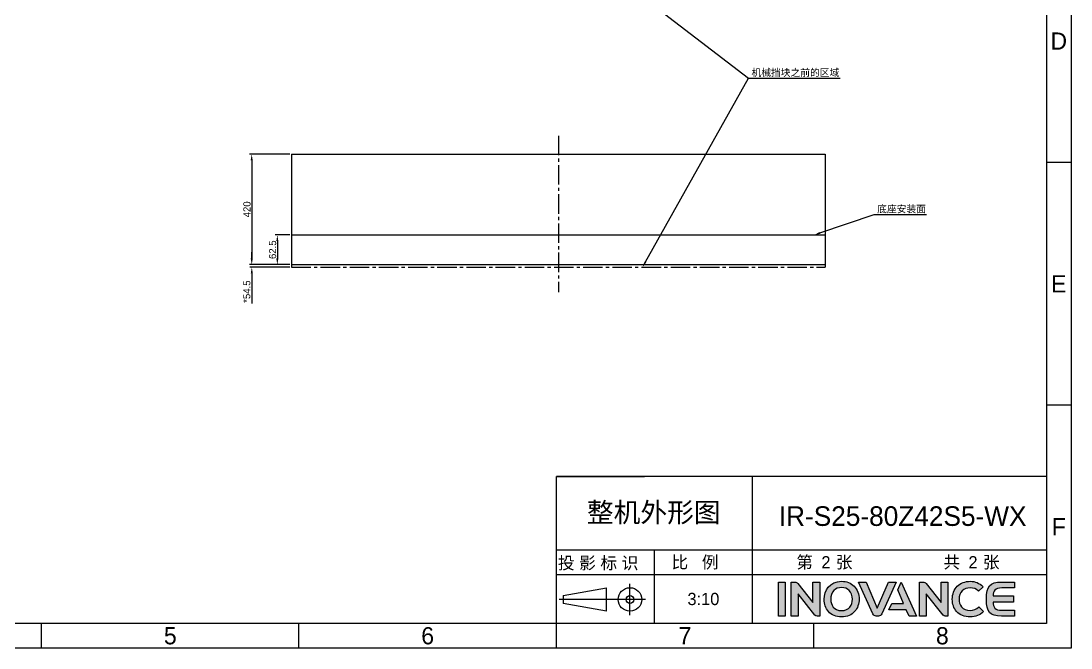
# Model space of a CAD drawing. Header units: millimetres. Extents: x 4086 to 8300, y 123 to 1549.
# Drawn here: x 7271 to 8300, y 124 to 737 of the extents above; entities that cross this region are included whole.
import ezdxf
from ezdxf import colors
from ezdxf.entities.mleader import LeaderData, LeaderLine
from ezdxf.enums import TextEntityAlignment as Align
from ezdxf.math import Vec2, Vec3

# ---------------------------------------------------------------- set-up
doc = ezdxf.new("R2010")
doc.units = ezdxf.units.MM
doc.linetypes.add('CENTER2', pattern=[28.575, 19.05, -3.175, 3.175, -3.175])
doc.layers.add('logo-蓝色', color=7, linetype='Continuous', true_color=0x008ccf)
doc.layers.add('模板', color=7, linetype='Continuous')
doc.layers.add('轮廓实线层', color=7, linetype='Continuous', lineweight=30)
doc.styles.add('思源黑', font='SourceHanSansCN-Normal.ttf')
doc.dimstyles.new('尺寸标注_3_10比例', dxfattribs={"dimtxt": 7, "dimasz": 6, "dimexe": 2, "dimexo": 1.5, "dimgap": 1, "dimtad": 1, "dimdec": 1, "dimlfac": 3.333333, "dimdsep": 46, "dimtxsty": '思源黑', "dimcen": 0.09, "dimadec": 0, "dimazin": 0, "dimtp": 0.01, "dimtm": 0.01, "dimtfac": 1, "dimtdec": 1, "dimtofl": 0, "dimtmove": 0, "dimatfit": 3, "dimfxl": 0, "dimtolj": 1, "dimarcsym": 0})

# ---------------------------------------------------------------- blocks, each defined once
blk = doc.blocks.new('图纸1')
at = {"layer": 'logo-蓝色'}
h = blk.add_hatch(color=256, dxfattribs=at)
h.dxf.hatch_style = 1
edge = h.paths.add_edge_path()
edge.add_spline(control_points=[(8013.2, 154.8), (8013.2, 154.8), (8019.8, 154.8), (8019.8, 154.8), (8019.8, 154.8), (8019.8, 154.8), (8019.8, 188.2), (8019.8, 188.2), (8019.8, 188.2), (8019.8, 188.2), (8013.2, 188.2), (8013.2, 188.2), (8013.2, 188.2), (8013.2, 188.2), (8013.2, 154.8), (8013.2, 154.8)], knot_values=[0, 0, 0, 0, 0.25, 0.25, 0.25, 0.25, 0.5, 0.5, 0.5, 0.5, 0.75, 0.75, 0.75, 0.75, 1, 1, 1, 1], degree=3, periodic=1)
h = blk.add_hatch(color=256, dxfattribs=at)
h.dxf.hatch_style = 1
edge = h.paths.add_edge_path()
edge.add_spline(control_points=[(8046.9, 188.2), (8046.9, 188.2), (8046.9, 168.1), (8046.9, 168.1), (8046.9, 168.1), (8046.9, 168.1), (8032.2, 186.7), (8032.2, 186.7), (8032.2, 186.7), (8031.5, 187.6), (8030.5, 188.2), (8029.3, 188.2), (8029.3, 188.2), (8029.3, 188.2), (8025.7, 188.2), (8025.7, 188.2), (8025.7, 188.2), (8025.7, 188.2), (8025.7, 154.7), (8025.7, 154.7), (8025.7, 154.7), (8025.7, 154.7), (8032.4, 154.7), (8032.4, 154.7), (8032.4, 154.7), (8032.4, 154.7), (8032.4, 176.6), (8032.4, 176.6), (8032.4, 176.6), (8032.4, 176.6), (8048.9, 155.8), (8048.9, 155.8), (8048.9, 155.8), (8049.4, 155.1), (8050.1, 154.7), (8051, 154.7), (8051, 154.7), (8051, 154.7), (8053.6, 154.7), (8053.6, 154.7), (8053.6, 154.7), (8053.6, 154.7), (8053.6, 188.2), (8053.6, 188.2), (8053.6, 188.2), (8053.6, 188.2), (8046.9, 188.2), (8046.9, 188.2)], knot_values=[0, 0, 0, 0, 0.083333, 0.083333, 0.083333, 0.083333, 0.166667, 0.166667, 0.166667, 0.166667, 0.25, 0.25, 0.25, 0.25, 0.333333, 0.333333, 0.333333, 0.333333, 0.416667, 0.416667, 0.416667, 0.416667, 0.5, 0.5, 0.5, 0.5, 0.583333, 0.583333, 0.583333, 0.583333, 0.666667, 0.666667, 0.666667, 0.666667, 0.75, 0.75, 0.75, 0.75, 0.833333, 0.833333, 0.833333, 0.833333, 0.916667, 0.916667, 0.916667, 0.916667, 1, 1, 1, 1], degree=3, periodic=1)
h = blk.add_hatch(color=256, dxfattribs=at)
h.dxf.hatch_style = 1
edge = h.paths.add_edge_path(flags=16)
edge.add_spline(control_points=[(8067.5, 179.9), (8069.4, 181.8), (8072, 182.8), (8075, 182.8), (8075, 182.8), (8078.1, 182.8), (8080.6, 181.9), (8082.5, 180), (8082.5, 180), (8084.5, 177.9), (8085.7, 174.7), (8085.6, 171.3), (8085.6, 171.3), (8085.5, 165.9), (8082.7, 160.2), (8075, 160.2), (8075, 160.2), (8067.4, 160.2), (8064.5, 165.9), (8064.4, 171.2), (8064.4, 171.2), (8064.3, 174.6), (8065.5, 177.8), (8067.5, 179.9)], knot_values=[0, 0, 0, 0, 0.166667, 0.166667, 0.166667, 0.166667, 0.333333, 0.333333, 0.333333, 0.333333, 0.5, 0.5, 0.5, 0.5, 0.666667, 0.666667, 0.666667, 0.666667, 0.833333, 0.833333, 0.833333, 0.833333, 1, 1, 1, 1], degree=3, periodic=0)
edge = h.paths.add_edge_path()
edge.add_spline(control_points=[(8075, 188.9), (8063.2, 188.9), (8057.9, 179.8), (8057.9, 171.3), (8057.9, 171.3), (8057.9, 166.7), (8059.4, 162.5), (8062.1, 159.4), (8062.1, 159.4), (8065.1, 155.9), (8069.6, 154.1), (8075, 154.1), (8075, 154.1), (8080.4, 154.1), (8084.9, 155.9), (8088, 159.5), (8088, 159.5), (8090.6, 162.5), (8092.1, 166.8), (8092.2, 171.3), (8092.2, 171.3), (8092.2, 176.3), (8090.4, 180.9), (8087.3, 184.1), (8087.3, 184.1), (8084.2, 187.3), (8080, 188.9), (8075, 188.9)], knot_values=[0, 0, 0, 0, 0.142857, 0.142857, 0.142857, 0.142857, 0.285714, 0.285714, 0.285714, 0.285714, 0.428571, 0.428571, 0.428571, 0.428571, 0.571429, 0.571429, 0.571429, 0.571429, 0.714286, 0.714286, 0.714286, 0.714286, 0.857143, 0.857143, 0.857143, 0.857143, 1, 1, 1, 1], degree=3, periodic=0)
h = blk.add_hatch(color=256, dxfattribs=at)
h.dxf.hatch_style = 1
edge = h.paths.add_edge_path()
edge.add_spline(control_points=[(8120.9, 188.2), (8120.9, 188.2), (8110, 162.7), (8110, 162.7), (8110, 162.7), (8110, 162.7), (8099, 188.2), (8099, 188.2), (8099, 188.2), (8099, 188.2), (8091.6, 188.2), (8091.6, 188.2), (8091.6, 188.2), (8091.6, 188.2), (8105.6, 156.9), (8105.6, 156.9), (8105.6, 156.9), (8106.2, 155.7), (8107.5, 154.8), (8108.9, 154.8), (8108.9, 154.8), (8108.9, 154.8), (8108.9, 154.8), (8108.9, 154.8), (8108.9, 154.8), (8108.9, 154.8), (8111, 154.8), (8111, 154.8), (8111, 154.8), (8111, 154.8), (8111, 154.8), (8111, 154.8), (8111, 154.8), (8112.5, 154.8), (8113.7, 155.7), (8114.3, 156.9), (8114.3, 156.9), (8114.3, 156.9), (8128.3, 188.2), (8128.3, 188.2), (8128.3, 188.2), (8128.3, 188.2), (8120.9, 188.2), (8120.9, 188.2)], knot_values=[0, 0, 0, 0, 0.090909, 0.090909, 0.090909, 0.090909, 0.181818, 0.181818, 0.181818, 0.181818, 0.272727, 0.272727, 0.272727, 0.272727, 0.363636, 0.363636, 0.363636, 0.363636, 0.454545, 0.454545, 0.454545, 0.454545, 0.545455, 0.545455, 0.545455, 0.545455, 0.636364, 0.636364, 0.636364, 0.636364, 0.727273, 0.727273, 0.727273, 0.727273, 0.818182, 0.818182, 0.818182, 0.818182, 0.909091, 0.909091, 0.909091, 0.909091, 1, 1, 1, 1], degree=3, periodic=1)
h = blk.add_hatch(color=256, dxfattribs=at)
h.dxf.hatch_style = 1
edge = h.paths.add_edge_path()
edge.add_spline(control_points=[(8133.5, 188.2), (8133.5, 188.2), (8130, 180.4), (8130, 180.4), (8130, 180.4), (8130, 180.4), (8135.7, 167.2), (8135.7, 167.2), (8135.7, 167.2), (8135.7, 167.2), (8124.1, 167.2), (8124.1, 167.2), (8124.1, 167.2), (8124.1, 167.2), (8121.3, 161), (8121.3, 161), (8121.3, 161), (8121.3, 161), (8138.4, 161), (8138.4, 161), (8138.4, 161), (8138.4, 161), (8141.2, 154.8), (8141.2, 154.8), (8141.2, 154.8), (8141.2, 154.8), (8148.4, 154.8), (8148.4, 154.8), (8148.4, 154.8), (8148.4, 154.8), (8133.5, 188.2), (8133.5, 188.2)], knot_values=[0, 0, 0, 0, 0.125, 0.125, 0.125, 0.125, 0.25, 0.25, 0.25, 0.25, 0.375, 0.375, 0.375, 0.375, 0.5, 0.5, 0.5, 0.5, 0.625, 0.625, 0.625, 0.625, 0.75, 0.75, 0.75, 0.75, 0.875, 0.875, 0.875, 0.875, 1, 1, 1, 1], degree=3, periodic=1)
h = blk.add_hatch(color=256, dxfattribs=at)
h.dxf.hatch_style = 1
edge = h.paths.add_edge_path()
edge.add_spline(control_points=[(8172.4, 188.2), (8172.4, 188.2), (8172.4, 168.1), (8172.4, 168.1), (8172.4, 168.1), (8172.4, 168.1), (8157.7, 186.7), (8157.7, 186.7), (8157.7, 186.7), (8157, 187.6), (8156, 188.2), (8154.8, 188.2), (8154.8, 188.2), (8154.8, 188.2), (8151.2, 188.2), (8151.2, 188.2), (8151.2, 188.2), (8151.2, 188.2), (8151.2, 154.7), (8151.2, 154.7), (8151.2, 154.7), (8151.2, 154.7), (8157.9, 154.7), (8157.9, 154.7), (8157.9, 154.7), (8157.9, 154.7), (8157.9, 176.6), (8157.9, 176.6), (8157.9, 176.6), (8157.9, 176.6), (8174.4, 155.8), (8174.4, 155.8), (8174.4, 155.8), (8174.9, 155.1), (8175.6, 154.7), (8176.5, 154.7), (8176.5, 154.7), (8176.5, 154.7), (8179.1, 154.7), (8179.1, 154.7), (8179.1, 154.7), (8179.1, 154.7), (8179.1, 188.2), (8179.1, 188.2), (8179.1, 188.2), (8179.1, 188.2), (8172.4, 188.2), (8172.4, 188.2)], knot_values=[0, 0, 0, 0, 0.083333, 0.083333, 0.083333, 0.083333, 0.166667, 0.166667, 0.166667, 0.166667, 0.25, 0.25, 0.25, 0.25, 0.333333, 0.333333, 0.333333, 0.333333, 0.416667, 0.416667, 0.416667, 0.416667, 0.5, 0.5, 0.5, 0.5, 0.583333, 0.583333, 0.583333, 0.583333, 0.666667, 0.666667, 0.666667, 0.666667, 0.75, 0.75, 0.75, 0.75, 0.833333, 0.833333, 0.833333, 0.833333, 0.916667, 0.916667, 0.916667, 0.916667, 1, 1, 1, 1], degree=3, periodic=1)
h = blk.add_hatch(color=256, dxfattribs=at)
h.dxf.hatch_style = 1
edge = h.paths.add_edge_path()
edge.add_spline(control_points=[(8209.2, 163.6), (8207.2, 161.6), (8204.1, 160.3), (8201.1, 160.3), (8201.1, 160.3), (8193, 160.3), (8190, 166), (8190, 171.3), (8190, 171.3), (8189.9, 174.5), (8191.1, 177.5), (8193.1, 179.5), (8193.1, 179.5), (8195.1, 181.5), (8197.8, 182.5), (8201.1, 182.5), (8201.1, 182.5), (8204.1, 182.5), (8206.9, 181.5), (8208.9, 179.5), (8208.9, 179.5), (8208.9, 179.5), (8209.1, 179.3), (8209.1, 179.3), (8209.1, 179.3), (8209.1, 179.3), (8213.5, 183.6), (8213.5, 183.6), (8213.5, 183.6), (8213.5, 183.6), (8213.4, 183.8), (8213.4, 183.8), (8213.4, 183.8), (8210, 187.1), (8205.7, 188.9), (8201.1, 188.9), (8201.1, 188.9), (8195.9, 188.9), (8191.5, 187.2), (8188.3, 184), (8188.3, 184), (8185.2, 180.8), (8183.4, 176.2), (8183.4, 171.3), (8183.4, 171.3), (8183.4, 166.7), (8184.9, 162.5), (8187.6, 159.4), (8187.6, 159.4), (8190.8, 155.9), (8195.4, 154.1), (8201.1, 154.1), (8201.1, 154.1), (8206.1, 154.1), (8210.5, 155.8), (8213.8, 159), (8213.8, 159), (8213.8, 159), (8213.9, 159.2), (8213.9, 159.2), (8213.9, 159.2), (8213.9, 159.2), (8209.4, 163.8), (8209.4, 163.8), (8209.4, 163.8), (8209.4, 163.8), (8209.2, 163.6), (8209.2, 163.6)], knot_values=[0, 0, 0, 0, 0.058824, 0.058824, 0.058824, 0.058824, 0.117647, 0.117647, 0.117647, 0.117647, 0.176471, 0.176471, 0.176471, 0.176471, 0.235294, 0.235294, 0.235294, 0.235294, 0.294118, 0.294118, 0.294118, 0.294118, 0.352941, 0.352941, 0.352941, 0.352941, 0.411765, 0.411765, 0.411765, 0.411765, 0.470588, 0.470588, 0.470588, 0.470588, 0.529412, 0.529412, 0.529412, 0.529412, 0.588235, 0.588235, 0.588235, 0.588235, 0.647059, 0.647059, 0.647059, 0.647059, 0.705882, 0.705882, 0.705882, 0.705882, 0.764706, 0.764706, 0.764706, 0.764706, 0.823529, 0.823529, 0.823529, 0.823529, 0.882353, 0.882353, 0.882353, 0.882353, 0.941176, 0.941176, 0.941176, 0.941176, 1, 1, 1, 1], degree=3, periodic=0)
h = blk.add_hatch(color=256, dxfattribs=at)
h.dxf.hatch_style = 1
edge = h.paths.add_edge_path()
edge.add_spline(control_points=[(8231.8, 182.4), (8231.8, 182.4), (8244.3, 182.4), (8244.3, 182.4), (8244.3, 182.4), (8244.3, 182.4), (8244.3, 188.2), (8244.3, 188.2), (8244.3, 188.2), (8244.3, 188.2), (8231.7, 188.2), (8231.7, 188.2), (8231.7, 188.2), (8220, 188.2), (8216.8, 183.7), (8216.8, 171.9), (8216.8, 171.9), (8216.8, 171.9), (8216.8, 171.5), (8216.8, 171.5), (8216.8, 171.5), (8216.8, 171.5), (8216.8, 171.5), (8216.8, 171.5), (8216.8, 171.5), (8216.8, 171.5), (8216.8, 171.5), (8216.8, 171.5), (8216.8, 171.5), (8216.8, 171.5), (8216.8, 171.5), (8216.8, 171.5), (8216.8, 171.5), (8216.8, 171.5), (8216.8, 171), (8216.8, 171), (8216.8, 171), (8216.8, 159.2), (8220, 154.8), (8231.7, 154.8), (8231.7, 154.8), (8231.7, 154.8), (8244.3, 154.8), (8244.3, 154.8), (8244.3, 154.8), (8244.3, 154.8), (8244.3, 160.6), (8244.3, 160.6), (8244.3, 160.6), (8244.3, 160.6), (8231.8, 160.6), (8231.8, 160.6), (8231.8, 160.6), (8228.8, 160.6), (8226.4, 161.1), (8225, 162.7), (8225, 162.7), (8223.9, 164), (8223.4, 166), (8223.3, 168.4), (8223.3, 168.4), (8223.3, 168.4), (8243.2, 168.4), (8243.2, 168.4), (8243.2, 168.4), (8243.2, 168.4), (8243.2, 171.5), (8243.2, 171.5), (8243.2, 171.5), (8243.2, 171.5), (8243.2, 174.6), (8243.2, 174.6), (8243.2, 174.6), (8243.2, 174.6), (8223.3, 174.6), (8223.3, 174.6), (8223.3, 174.6), (8223.4, 176.9), (8223.9, 178.9), (8225, 180.2), (8225, 180.2), (8226.4, 181.8), (8228.8, 182.4), (8231.8, 182.4)], knot_values=[0, 0, 0, 0, 0.047619, 0.047619, 0.047619, 0.047619, 0.095238, 0.095238, 0.095238, 0.095238, 0.142857, 0.142857, 0.142857, 0.142857, 0.190476, 0.190476, 0.190476, 0.190476, 0.238095, 0.238095, 0.238095, 0.238095, 0.285714, 0.285714, 0.285714, 0.285714, 0.333333, 0.333333, 0.333333, 0.333333, 0.380952, 0.380952, 0.380952, 0.380952, 0.428571, 0.428571, 0.428571, 0.428571, 0.47619, 0.47619, 0.47619, 0.47619, 0.52381, 0.52381, 0.52381, 0.52381, 0.571429, 0.571429, 0.571429, 0.571429, 0.619048, 0.619048, 0.619048, 0.619048, 0.666667, 0.666667, 0.666667, 0.666667, 0.714286, 0.714286, 0.714286, 0.714286, 0.761905, 0.761905, 0.761905, 0.761905, 0.809524, 0.809524, 0.809524, 0.809524, 0.857143, 0.857143, 0.857143, 0.857143, 0.904762, 0.904762, 0.904762, 0.904762, 0.952381, 0.952381, 0.952381, 0.952381, 1, 1, 1, 1], degree=3, periodic=0)
at = {"color": 2}
for p, q in [((8299.7, 598.8), (8275.7, 598.8)), ((8299.7, 361.2), (8275.7, 361.2)), ((8275.7, 291.6), (7795.7, 291.6)), ((7795.7, 147.6), (7795.7, 291.6)), ((7795.7, 291.6), (7882.1, 291.6)), ((7987.7, 147.6), (7987.7, 291.6)), ((7795.7, 147.6), (7795.7, 219.6)), ((7795.7, 219.6), (7882.1, 219.6)), ((7795.7, 219.6), (8275.7, 219.6)), ((7891.7, 147.6), (7891.7, 219.6)), ((7795.7, 195.6), (7987.7, 195.6)), ((7867.8, 155.8), (7867.8, 186.5)), ((7802.5, 175), (7844.7, 182.6)), ((7802.5, 175), (7802.5, 167.3)), ((7844.7, 159.6), (7844.7, 182.6)), ((7883.1, 171.1), (7798.6, 171.1)), ((7844.7, 159.6), (7802.5, 167.3)), ((7291.7, 123.6), (7291.7, 147.6)), ((7543.7, 123.6), (7543.7, 147.6)), ((7795.7, 123.6), (7795.7, 147.6)), ((8047.7, 123.6), (8047.7, 147.6))]:
    blk.add_line(p, q, dxfattribs=at)
for points in [[(6283.7, 123.6), (6283.7, 1549.2), (8299.7, 1549.2), (8299.7, 123.6)], [(6403.7, 147.6), (6403.7, 1525.2), (8275.7, 1525.2), (8275.7, 147.6)], [(7987.7, 195.6), (8275.7, 195.6), (8275.7, 147.6), (7987.7, 147.6)]]:
    blk.add_lwpolyline(points, close=True, dxfattribs=at)
for radius in [11.5, 3.84]:
    blk.add_circle((7867.8, 171.1), radius, dxfattribs=at)
at = {"layer": 'logo-蓝色'}
for points, knots in [([(8013.2, 154.8), (8013.2, 154.8), (8019.8, 154.8), (8019.8, 154.8), (8019.8, 154.8), (8019.8, 154.8), (8019.8, 188.2), (8019.8, 188.2), (8019.8, 188.2), (8019.8, 188.2), (8013.2, 188.2), (8013.2, 188.2), (8013.2, 188.2), (8013.2, 188.2), (8013.2, 154.8), (8013.2, 154.8)], [0, 0, 0, 0, 0.25, 0.25, 0.25, 0.25, 0.5, 0.5, 0.5, 0.5, 0.75, 0.75, 0.75, 0.75, 1, 1, 1, 1]), ([(8046.9, 188.2), (8046.9, 188.2), (8046.9, 168.1), (8046.9, 168.1), (8046.9, 168.1), (8046.9, 168.1), (8032.2, 186.7), (8032.2, 186.7), (8032.2, 186.7), (8031.5, 187.6), (8030.5, 188.2), (8029.3, 188.2), (8029.3, 188.2), (8029.3, 188.2), (8025.7, 188.2), (8025.7, 188.2), (8025.7, 188.2), (8025.7, 188.2), (8025.7, 154.7), (8025.7, 154.7), (8025.7, 154.7), (8025.7, 154.7), (8032.4, 154.7), (8032.4, 154.7), (8032.4, 154.7), (8032.4, 154.7), (8032.4, 176.6), (8032.4, 176.6), (8032.4, 176.6), (8032.4, 176.6), (8048.9, 155.8), (8048.9, 155.8), (8048.9, 155.8), (8049.4, 155.1), (8050.1, 154.7), (8051, 154.7), (8051, 154.7), (8051, 154.7), (8053.6, 154.7), (8053.6, 154.7), (8053.6, 154.7), (8053.6, 154.7), (8053.6, 188.2), (8053.6, 188.2), (8053.6, 188.2), (8053.6, 188.2), (8046.9, 188.2), (8046.9, 188.2)], [0, 0, 0, 0, 0.083333, 0.083333, 0.083333, 0.083333, 0.166667, 0.166667, 0.166667, 0.166667, 0.25, 0.25, 0.25, 0.25, 0.333333, 0.333333, 0.333333, 0.333333, 0.416667, 0.416667, 0.416667, 0.416667, 0.5, 0.5, 0.5, 0.5, 0.583333, 0.583333, 0.583333, 0.583333, 0.666667, 0.666667, 0.666667, 0.666667, 0.75, 0.75, 0.75, 0.75, 0.833333, 0.833333, 0.833333, 0.833333, 0.916667, 0.916667, 0.916667, 0.916667, 1, 1, 1, 1]), ([(8075, 188.9), (8063.2, 188.9), (8057.9, 179.8), (8057.9, 171.3), (8057.9, 171.3), (8057.9, 166.7), (8059.4, 162.5), (8062.1, 159.4), (8062.1, 159.4), (8065.1, 155.9), (8069.6, 154.1), (8075, 154.1), (8075, 154.1), (8080.4, 154.1), (8084.9, 155.9), (8088, 159.5), (8088, 159.5), (8090.6, 162.5), (8092.1, 166.8), (8092.2, 171.3), (8092.2, 171.3), (8092.2, 176.3), (8090.4, 180.9), (8087.3, 184.1), (8087.3, 184.1), (8084.2, 187.3), (8080, 188.9), (8075, 188.9)], [0, 0, 0, 0, 0.142857, 0.142857, 0.142857, 0.142857, 0.285714, 0.285714, 0.285714, 0.285714, 0.428571, 0.428571, 0.428571, 0.428571, 0.571429, 0.571429, 0.571429, 0.571429, 0.714286, 0.714286, 0.714286, 0.714286, 0.857143, 0.857143, 0.857143, 0.857143, 1, 1, 1, 1]), ([(8120.9, 188.2), (8120.9, 188.2), (8110, 162.7), (8110, 162.7), (8110, 162.7), (8110, 162.7), (8099, 188.2), (8099, 188.2), (8099, 188.2), (8099, 188.2), (8091.6, 188.2), (8091.6, 188.2), (8091.6, 188.2), (8091.6, 188.2), (8105.6, 156.9), (8105.6, 156.9), (8105.6, 156.9), (8106.2, 155.7), (8107.5, 154.8), (8108.9, 154.8), (8108.9, 154.8), (8108.9, 154.8), (8108.9, 154.8), (8108.9, 154.8), (8108.9, 154.8), (8108.9, 154.8), (8111, 154.8), (8111, 154.8), (8111, 154.8), (8111, 154.8), (8111, 154.8), (8111, 154.8), (8111, 154.8), (8112.5, 154.8), (8113.7, 155.7), (8114.3, 156.9), (8114.3, 156.9), (8114.3, 156.9), (8128.3, 188.2), (8128.3, 188.2), (8128.3, 188.2), (8128.3, 188.2), (8120.9, 188.2), (8120.9, 188.2)], [0, 0, 0, 0, 0.090909, 0.090909, 0.090909, 0.090909, 0.181818, 0.181818, 0.181818, 0.181818, 0.272727, 0.272727, 0.272727, 0.272727, 0.363636, 0.363636, 0.363636, 0.363636, 0.454545, 0.454545, 0.454545, 0.454545, 0.545455, 0.545455, 0.545455, 0.545455, 0.636364, 0.636364, 0.636364, 0.636364, 0.727273, 0.727273, 0.727273, 0.727273, 0.818182, 0.818182, 0.818182, 0.818182, 0.909091, 0.909091, 0.909091, 0.909091, 1, 1, 1, 1]), ([(8133.5, 188.2), (8133.5, 188.2), (8130, 180.4), (8130, 180.4), (8130, 180.4), (8130, 180.4), (8135.7, 167.2), (8135.7, 167.2), (8135.7, 167.2), (8135.7, 167.2), (8124.1, 167.2), (8124.1, 167.2), (8124.1, 167.2), (8124.1, 167.2), (8121.3, 161), (8121.3, 161), (8121.3, 161), (8121.3, 161), (8138.4, 161), (8138.4, 161), (8138.4, 161), (8138.4, 161), (8141.2, 154.8), (8141.2, 154.8), (8141.2, 154.8), (8141.2, 154.8), (8148.4, 154.8), (8148.4, 154.8), (8148.4, 154.8), (8148.4, 154.8), (8133.5, 188.2), (8133.5, 188.2)], [0, 0, 0, 0, 0.125, 0.125, 0.125, 0.125, 0.25, 0.25, 0.25, 0.25, 0.375, 0.375, 0.375, 0.375, 0.5, 0.5, 0.5, 0.5, 0.625, 0.625, 0.625, 0.625, 0.75, 0.75, 0.75, 0.75, 0.875, 0.875, 0.875, 0.875, 1, 1, 1, 1]), ([(8172.4, 188.2), (8172.4, 188.2), (8172.4, 168.1), (8172.4, 168.1), (8172.4, 168.1), (8172.4, 168.1), (8157.7, 186.7), (8157.7, 186.7), (8157.7, 186.7), (8157, 187.6), (8156, 188.2), (8154.8, 188.2), (8154.8, 188.2), (8154.8, 188.2), (8151.2, 188.2), (8151.2, 188.2), (8151.2, 188.2), (8151.2, 188.2), (8151.2, 154.7), (8151.2, 154.7), (8151.2, 154.7), (8151.2, 154.7), (8157.9, 154.7), (8157.9, 154.7), (8157.9, 154.7), (8157.9, 154.7), (8157.9, 176.6), (8157.9, 176.6), (8157.9, 176.6), (8157.9, 176.6), (8174.4, 155.8), (8174.4, 155.8), (8174.4, 155.8), (8174.9, 155.1), (8175.6, 154.7), (8176.5, 154.7), (8176.5, 154.7), (8176.5, 154.7), (8179.1, 154.7), (8179.1, 154.7), (8179.1, 154.7), (8179.1, 154.7), (8179.1, 188.2), (8179.1, 188.2), (8179.1, 188.2), (8179.1, 188.2), (8172.4, 188.2), (8172.4, 188.2)], [0, 0, 0, 0, 0.083333, 0.083333, 0.083333, 0.083333, 0.166667, 0.166667, 0.166667, 0.166667, 0.25, 0.25, 0.25, 0.25, 0.333333, 0.333333, 0.333333, 0.333333, 0.416667, 0.416667, 0.416667, 0.416667, 0.5, 0.5, 0.5, 0.5, 0.583333, 0.583333, 0.583333, 0.583333, 0.666667, 0.666667, 0.666667, 0.666667, 0.75, 0.75, 0.75, 0.75, 0.833333, 0.833333, 0.833333, 0.833333, 0.916667, 0.916667, 0.916667, 0.916667, 1, 1, 1, 1]), ([(8209.2, 163.6), (8207.2, 161.6), (8204.1, 160.3), (8201.1, 160.3), (8201.1, 160.3), (8193, 160.3), (8190, 166), (8190, 171.3), (8190, 171.3), (8189.9, 174.5), (8191.1, 177.5), (8193.1, 179.5), (8193.1, 179.5), (8195.1, 181.5), (8197.8, 182.5), (8201.1, 182.5), (8201.1, 182.5), (8204.1, 182.5), (8206.9, 181.5), (8208.9, 179.5), (8208.9, 179.5), (8208.9, 179.5), (8209.1, 179.3), (8209.1, 179.3), (8209.1, 179.3), (8209.1, 179.3), (8213.5, 183.6), (8213.5, 183.6), (8213.5, 183.6), (8213.5, 183.6), (8213.4, 183.8), (8213.4, 183.8), (8213.4, 183.8), (8210, 187.1), (8205.7, 188.9), (8201.1, 188.9), (8201.1, 188.9), (8195.9, 188.9), (8191.5, 187.2), (8188.3, 184), (8188.3, 184), (8185.2, 180.8), (8183.4, 176.2), (8183.4, 171.3), (8183.4, 171.3), (8183.4, 166.7), (8184.9, 162.5), (8187.6, 159.4), (8187.6, 159.4), (8190.8, 155.9), (8195.4, 154.1), (8201.1, 154.1), (8201.1, 154.1), (8206.1, 154.1), (8210.5, 155.8), (8213.8, 159), (8213.8, 159), (8213.8, 159), (8213.9, 159.2), (8213.9, 159.2), (8213.9, 159.2), (8213.9, 159.2), (8209.4, 163.8), (8209.4, 163.8), (8209.4, 163.8), (8209.4, 163.8), (8209.2, 163.6), (8209.2, 163.6)], [0, 0, 0, 0, 0.058824, 0.058824, 0.058824, 0.058824, 0.117647, 0.117647, 0.117647, 0.117647, 0.176471, 0.176471, 0.176471, 0.176471, 0.235294, 0.235294, 0.235294, 0.235294, 0.294118, 0.294118, 0.294118, 0.294118, 0.352941, 0.352941, 0.352941, 0.352941, 0.411765, 0.411765, 0.411765, 0.411765, 0.470588, 0.470588, 0.470588, 0.470588, 0.529412, 0.529412, 0.529412, 0.529412, 0.588235, 0.588235, 0.588235, 0.588235, 0.647059, 0.647059, 0.647059, 0.647059, 0.705882, 0.705882, 0.705882, 0.705882, 0.764706, 0.764706, 0.764706, 0.764706, 0.823529, 0.823529, 0.823529, 0.823529, 0.882353, 0.882353, 0.882353, 0.882353, 0.941176, 0.941176, 0.941176, 0.941176, 1, 1, 1, 1]), ([(8231.8, 182.4), (8231.8, 182.4), (8244.3, 182.4), (8244.3, 182.4), (8244.3, 182.4), (8244.3, 182.4), (8244.3, 188.2), (8244.3, 188.2), (8244.3, 188.2), (8244.3, 188.2), (8231.7, 188.2), (8231.7, 188.2), (8231.7, 188.2), (8220, 188.2), (8216.8, 183.7), (8216.8, 171.9), (8216.8, 171.9), (8216.8, 171.9), (8216.8, 171.5), (8216.8, 171.5), (8216.8, 171.5), (8216.8, 171.5), (8216.8, 171.5), (8216.8, 171.5), (8216.8, 171.5), (8216.8, 171.5), (8216.8, 171.5), (8216.8, 171.5), (8216.8, 171.5), (8216.8, 171.5), (8216.8, 171.5), (8216.8, 171.5), (8216.8, 171.5), (8216.8, 171.5), (8216.8, 171), (8216.8, 171), (8216.8, 171), (8216.8, 159.2), (8220, 154.8), (8231.7, 154.8), (8231.7, 154.8), (8231.7, 154.8), (8244.3, 154.8), (8244.3, 154.8), (8244.3, 154.8), (8244.3, 154.8), (8244.3, 160.6), (8244.3, 160.6), (8244.3, 160.6), (8244.3, 160.6), (8231.8, 160.6), (8231.8, 160.6), (8231.8, 160.6), (8228.8, 160.6), (8226.4, 161.1), (8225, 162.7), (8225, 162.7), (8223.9, 164), (8223.4, 166), (8223.3, 168.4), (8223.3, 168.4), (8223.3, 168.4), (8243.2, 168.4), (8243.2, 168.4), (8243.2, 168.4), (8243.2, 168.4), (8243.2, 171.5), (8243.2, 171.5), (8243.2, 171.5), (8243.2, 171.5), (8243.2, 174.6), (8243.2, 174.6), (8243.2, 174.6), (8243.2, 174.6), (8223.3, 174.6), (8223.3, 174.6), (8223.3, 174.6), (8223.4, 176.9), (8223.9, 178.9), (8225, 180.2), (8225, 180.2), (8226.4, 181.8), (8228.8, 182.4), (8231.8, 182.4)], [0, 0, 0, 0, 0.047619, 0.047619, 0.047619, 0.047619, 0.095238, 0.095238, 0.095238, 0.095238, 0.142857, 0.142857, 0.142857, 0.142857, 0.190476, 0.190476, 0.190476, 0.190476, 0.238095, 0.238095, 0.238095, 0.238095, 0.285714, 0.285714, 0.285714, 0.285714, 0.333333, 0.333333, 0.333333, 0.333333, 0.380952, 0.380952, 0.380952, 0.380952, 0.428571, 0.428571, 0.428571, 0.428571, 0.47619, 0.47619, 0.47619, 0.47619, 0.52381, 0.52381, 0.52381, 0.52381, 0.571429, 0.571429, 0.571429, 0.571429, 0.619048, 0.619048, 0.619048, 0.619048, 0.666667, 0.666667, 0.666667, 0.666667, 0.714286, 0.714286, 0.714286, 0.714286, 0.761905, 0.761905, 0.761905, 0.761905, 0.809524, 0.809524, 0.809524, 0.809524, 0.857143, 0.857143, 0.857143, 0.857143, 0.904762, 0.904762, 0.904762, 0.904762, 0.952381, 0.952381, 0.952381, 0.952381, 1, 1, 1, 1]), ([(8067.5, 179.9), (8069.4, 181.8), (8072, 182.8), (8075, 182.8), (8075, 182.8), (8078.1, 182.8), (8080.6, 181.9), (8082.5, 180), (8082.5, 180), (8084.5, 177.9), (8085.7, 174.7), (8085.6, 171.3), (8085.6, 171.3), (8085.5, 165.9), (8082.7, 160.2), (8075, 160.2), (8075, 160.2), (8067.4, 160.2), (8064.5, 165.9), (8064.4, 171.2), (8064.4, 171.2), (8064.3, 174.6), (8065.5, 177.8), (8067.5, 179.9)], [0, 0, 0, 0, 0.166667, 0.166667, 0.166667, 0.166667, 0.333333, 0.333333, 0.333333, 0.333333, 0.5, 0.5, 0.5, 0.5, 0.666667, 0.666667, 0.666667, 0.666667, 0.833333, 0.833333, 0.833333, 0.833333, 1, 1, 1, 1])]:
    blk.add_open_spline(points, degree=3, knots=knots, dxfattribs=at)
at = {"color": 2, "style": '思源黑'}
for s, height, p in [('D', 16.8, (8287.7, 717.6)), ('E', 16.8, (8287.7, 480)), ('F', 16.8, (8287.7, 242.4)), ('投 影 标 识', 12, (7836.6, 206.8)), ('比   例', 12, (7931.5, 207.6)), ('第     张', 12, (8058.2, 207.6)), ('共     张', 12, (8202.2, 207.6)), ('5', 16.8, (7417.7, 135.6)), ('6', 16.8, (7669.7, 135.6)), ('7', 16.8, (7921.7, 135.6)), ('8', 16.8, (8173.7, 135.6))]:
    blk.add_text(s, height=height, dxfattribs=at).set_placement(p, align=Align.MIDDLE_CENTER)
for tag, height, p in [('整机外形图', 19.2, (7891.1, 256.6)), ('当前页', 12, (8059.7, 207.6)), ('总页数', 12, (8203.7, 207.6))]:
    blk.add_attdef(tag, text='', height=height, dxfattribs=at).set_placement(p, align=Align.MIDDLE)
at = {"color": 7, "style": '思源黑'}
for tag, height, p in [('编号', 19.2, (8134.8, 252.7)), ('比例', 12, (7939.7, 171.6))]:
    blk.add_attdef(tag, text='', height=height, dxfattribs=at).set_placement(p, align=Align.MIDDLE)
blk = doc.blocks.new('*D1605')
at = {"layer": 'Defpoints', "color": 0}
for p in [(7536.2, 606.9), (7497.4, 498.9), (7536.2, 498.9)]:
    blk.add_point(p, dxfattribs=at)
at = {"layer": '轮廓实线层', "color": 0, "lineweight": -2}
for p, q in [((7534.7, 606.9), (7495.4, 606.9)), ((7497.4, 600.9), (7497.4, 504.9)), ((7534.7, 498.9), (7495.4, 498.9))]:
    blk.add_line(p, q, dxfattribs=at)
at = {"layer": '轮廓实线层', "color": 0}
for points in [[(7498.4, 600.9), (7496.4, 600.9), (7497.4, 606.9)], [(7496.4, 504.9), (7498.4, 504.9), (7497.4, 498.9)]]:
    blk.add_solid(points, dxfattribs=at)
at = {"layer": '轮廓实线层', "color": 0, "insert": (7492.8, 552.9), "char_height": 7, "attachment_point": 5, "rotation": 90, "style": '思源黑'}
blk.add_mtext('\\A1;\\A1;420', dxfattribs=at)
blk = doc.blocks.new('*D1606')
at = {"layer": 'Defpoints', "color": 0}
for p in [(7497.5, 496.2), (7536.2, 498.9), (7536.2, 496.2)]:
    blk.add_point(p, dxfattribs=at)
at = {"layer": '轮廓实线层', "color": 0, "lineweight": -2}
for p, q in [((7497.5, 504.9), (7497.5, 510.9)), ((7534.7, 498.9), (7495.5, 498.9)), ((7534.7, 496.2), (7495.5, 496.2)), ((7497.5, 490.2), (7497.5, 460.6))]:
    blk.add_line(p, q, dxfattribs=at)
at = {"layer": '轮廓实线层', "color": 0}
for points in [[(7496.5, 504.9), (7498.5, 504.9), (7497.5, 498.9)], [(7498.5, 490.2), (7496.5, 490.2), (7497.5, 496.2)]]:
    blk.add_solid(points, dxfattribs=at)
at = {"layer": '轮廓实线层', "color": 0, "insert": (7492.6, 472.4), "char_height": 7, "attachment_point": 5, "rotation": 90, "style": '思源黑'}
blk.add_mtext('\\A1;*54.5', dxfattribs=at)
blk = doc.blocks.new('*D1607')
at = {"layer": 'Defpoints', "color": 0}
for p in [(7536.2, 527.8), (7522.5, 498.9), (7536.2, 498.9)]:
    blk.add_point(p, dxfattribs=at)
at = {"layer": '轮廓实线层', "color": 0, "lineweight": -2}
for p, q in [((7534.7, 527.8), (7520.5, 527.8)), ((7522.5, 521.8), (7522.5, 504.9)), ((7534.7, 498.9), (7520.5, 498.9))]:
    blk.add_line(p, q, dxfattribs=at)
at = {"layer": '轮廓实线层', "color": 0}
for points in [[(7523.5, 521.8), (7521.5, 521.8), (7522.5, 527.8)], [(7521.5, 504.9), (7523.5, 504.9), (7522.5, 498.9)]]:
    blk.add_solid(points, dxfattribs=at)
at = {"layer": '轮廓实线层', "color": 0, "insert": (7517.9, 513.4), "char_height": 7, "attachment_point": 5, "rotation": 90, "style": '思源黑'}
blk.add_mtext('\\A1;\\A1;62.5', dxfattribs=at)

msp = doc.modelspace()

# ---------------------------------------------------------------- linework, layer by layer
at = {"layer": '轮廓实线层', "linetype": 'CENTER2'}
for p, q in [((7797.846, 624.836), (7797.846, 471.89)), ((7536.244, 496.19), (8059.048, 496.19))]:
    msp.add_line(p, q, dxfattribs=at)
at = {"layer": '轮廓实线层'}
for p, q in [((7536.244, 606.89), (7536.244, 496.19)), ((7536.244, 606.89), (8059.048, 606.89)), ((7536.244, 606.89), (8059.048, 606.89)), ((8059.048, 606.89), (8059.048, 496.19)), ((7536.244, 527.84), (8059.048, 527.84)), ((7536.244, 498.89), (8059.048, 498.89))]:
    msp.add_line(p, q, dxfattribs=at)

# ---------------------------------------------------------------- block references
at = {"layer": '模板'}
msp.add_blockref('图纸1', (0, 0), dxfattribs=at).add_auto_attribs({'整机外形图': '整机外形图', '编号': 'IR-S25-80Z42S5-WX', '当前页': '2', '总页数': '2', '比例': '3:10'})

# ---------------------------------------------------------------- dimensions: what is measured, and where the dimension line sits
at = {"layer": '轮廓实线层'}
for base, p1, p2, text, picture, middle in [((7497.389, 498.89), (7536.244, 606.89), (7536.244, 498.89), '\\A1;420', '*D1605', (7492.763, 552.89)), ((7522.508, 498.89), (7536.244, 527.84), (7536.244, 498.89), '\\A1;62.5', '*D1607', (7517.881, 513.365)), ((7497.501, 496.19), (7536.244, 498.89), (7536.244, 496.19), '*54.5', '*D1606', (7492.641, 472.408))]:
    dim = msp.add_linear_dim(base=base, p1=p1, p2=p2, angle=90, text=text, dimstyle='尺寸标注_3_10比例', override={"dimtxsty": '思源黑'}, dxfattribs=at)
    dim.commit()
    dim.dimension.update_dxf_attribs({"geometry": picture, "text_midpoint": middle})

# ---------------------------------------------------------------- leaders
ml = msp.add_multileader_mtext('Standard')
ml.set_content('{\\C256;机械挡块之前的区域}', style='思源黑')
ml.set_leader_properties()
ml.build(insert=Vec2(0, 0))
ml.multileader.update_dxf_attribs({"text_left_attachment_type": 5, "text_right_attachment_type": 5, "dogleg_length": 1, "arrow_head_size": 6})
ctx = ml.context
ctx.base_point, ctx.char_height, ctx.arrow_head_size, ctx.plane_origin = Vec3(7984.823, 681.417), 7, 6, Vec3(7833.968, 796.109)
ctx.left_attachment, ctx.right_attachment = 5, 5
notes = []
notes.append((ctx, [(1, (1, 1, 0), (7983.823, 681.417), (1, 0), 1, [(0, [(7833.968, 796.109)], 0, []), (1, [(7880.026, 496.19)], 0, [])])]))
ctx.mtext.insert, ctx.mtext.flow_direction = Vec3(7986.823, 690.205), 5
ml = msp.add_multileader_mtext('Standard')
ml.set_content('底座安装面', style='思源黑')
ml.set_leader_properties()
ml.build(insert=Vec2(0, 0))
ml.multileader.update_dxf_attribs({"text_left_attachment_type": 5, "text_right_attachment_type": 5, "dogleg_length": 1, "arrow_head_size": 6})
ctx = ml.context
ctx.base_point, ctx.char_height, ctx.arrow_head_size, ctx.plane_origin = Vec3(8107.858, 547.951), 7, 6, Vec3(8083.616, 507.14)
ctx.left_attachment, ctx.right_attachment = 5, 5
notes.append((ctx, [(0, (1, 1, 0), (8106.858, 547.951), (1, 0), 1, [(0, [(8048.148, 527.84)], 0, [])])]))
ctx.mtext.insert, ctx.mtext.flow_direction = Vec3(8109.858, 556.768), 5
for ctx, leaders in notes:
    for number, flags, end, landing, length, lines in leaders:
        leader = LeaderData()
        leader.index, (leader.has_last_leader_line, leader.has_dogleg_vector, leader.attachment_direction) = number, flags
        leader.last_leader_point, leader.dogleg_vector, leader.dogleg_length = Vec3(end), Vec3(landing), length
        for number, points, colour, breaks in lines:
            line = LeaderLine()
            line.index, line.vertices, line.color, line.breaks = number, Vec3.list(points), colors.encode_raw_color(colour), breaks
            leader.lines.append(line)
        ctx.leaders.append(leader)

doc.saveas('drawing.dxf')
